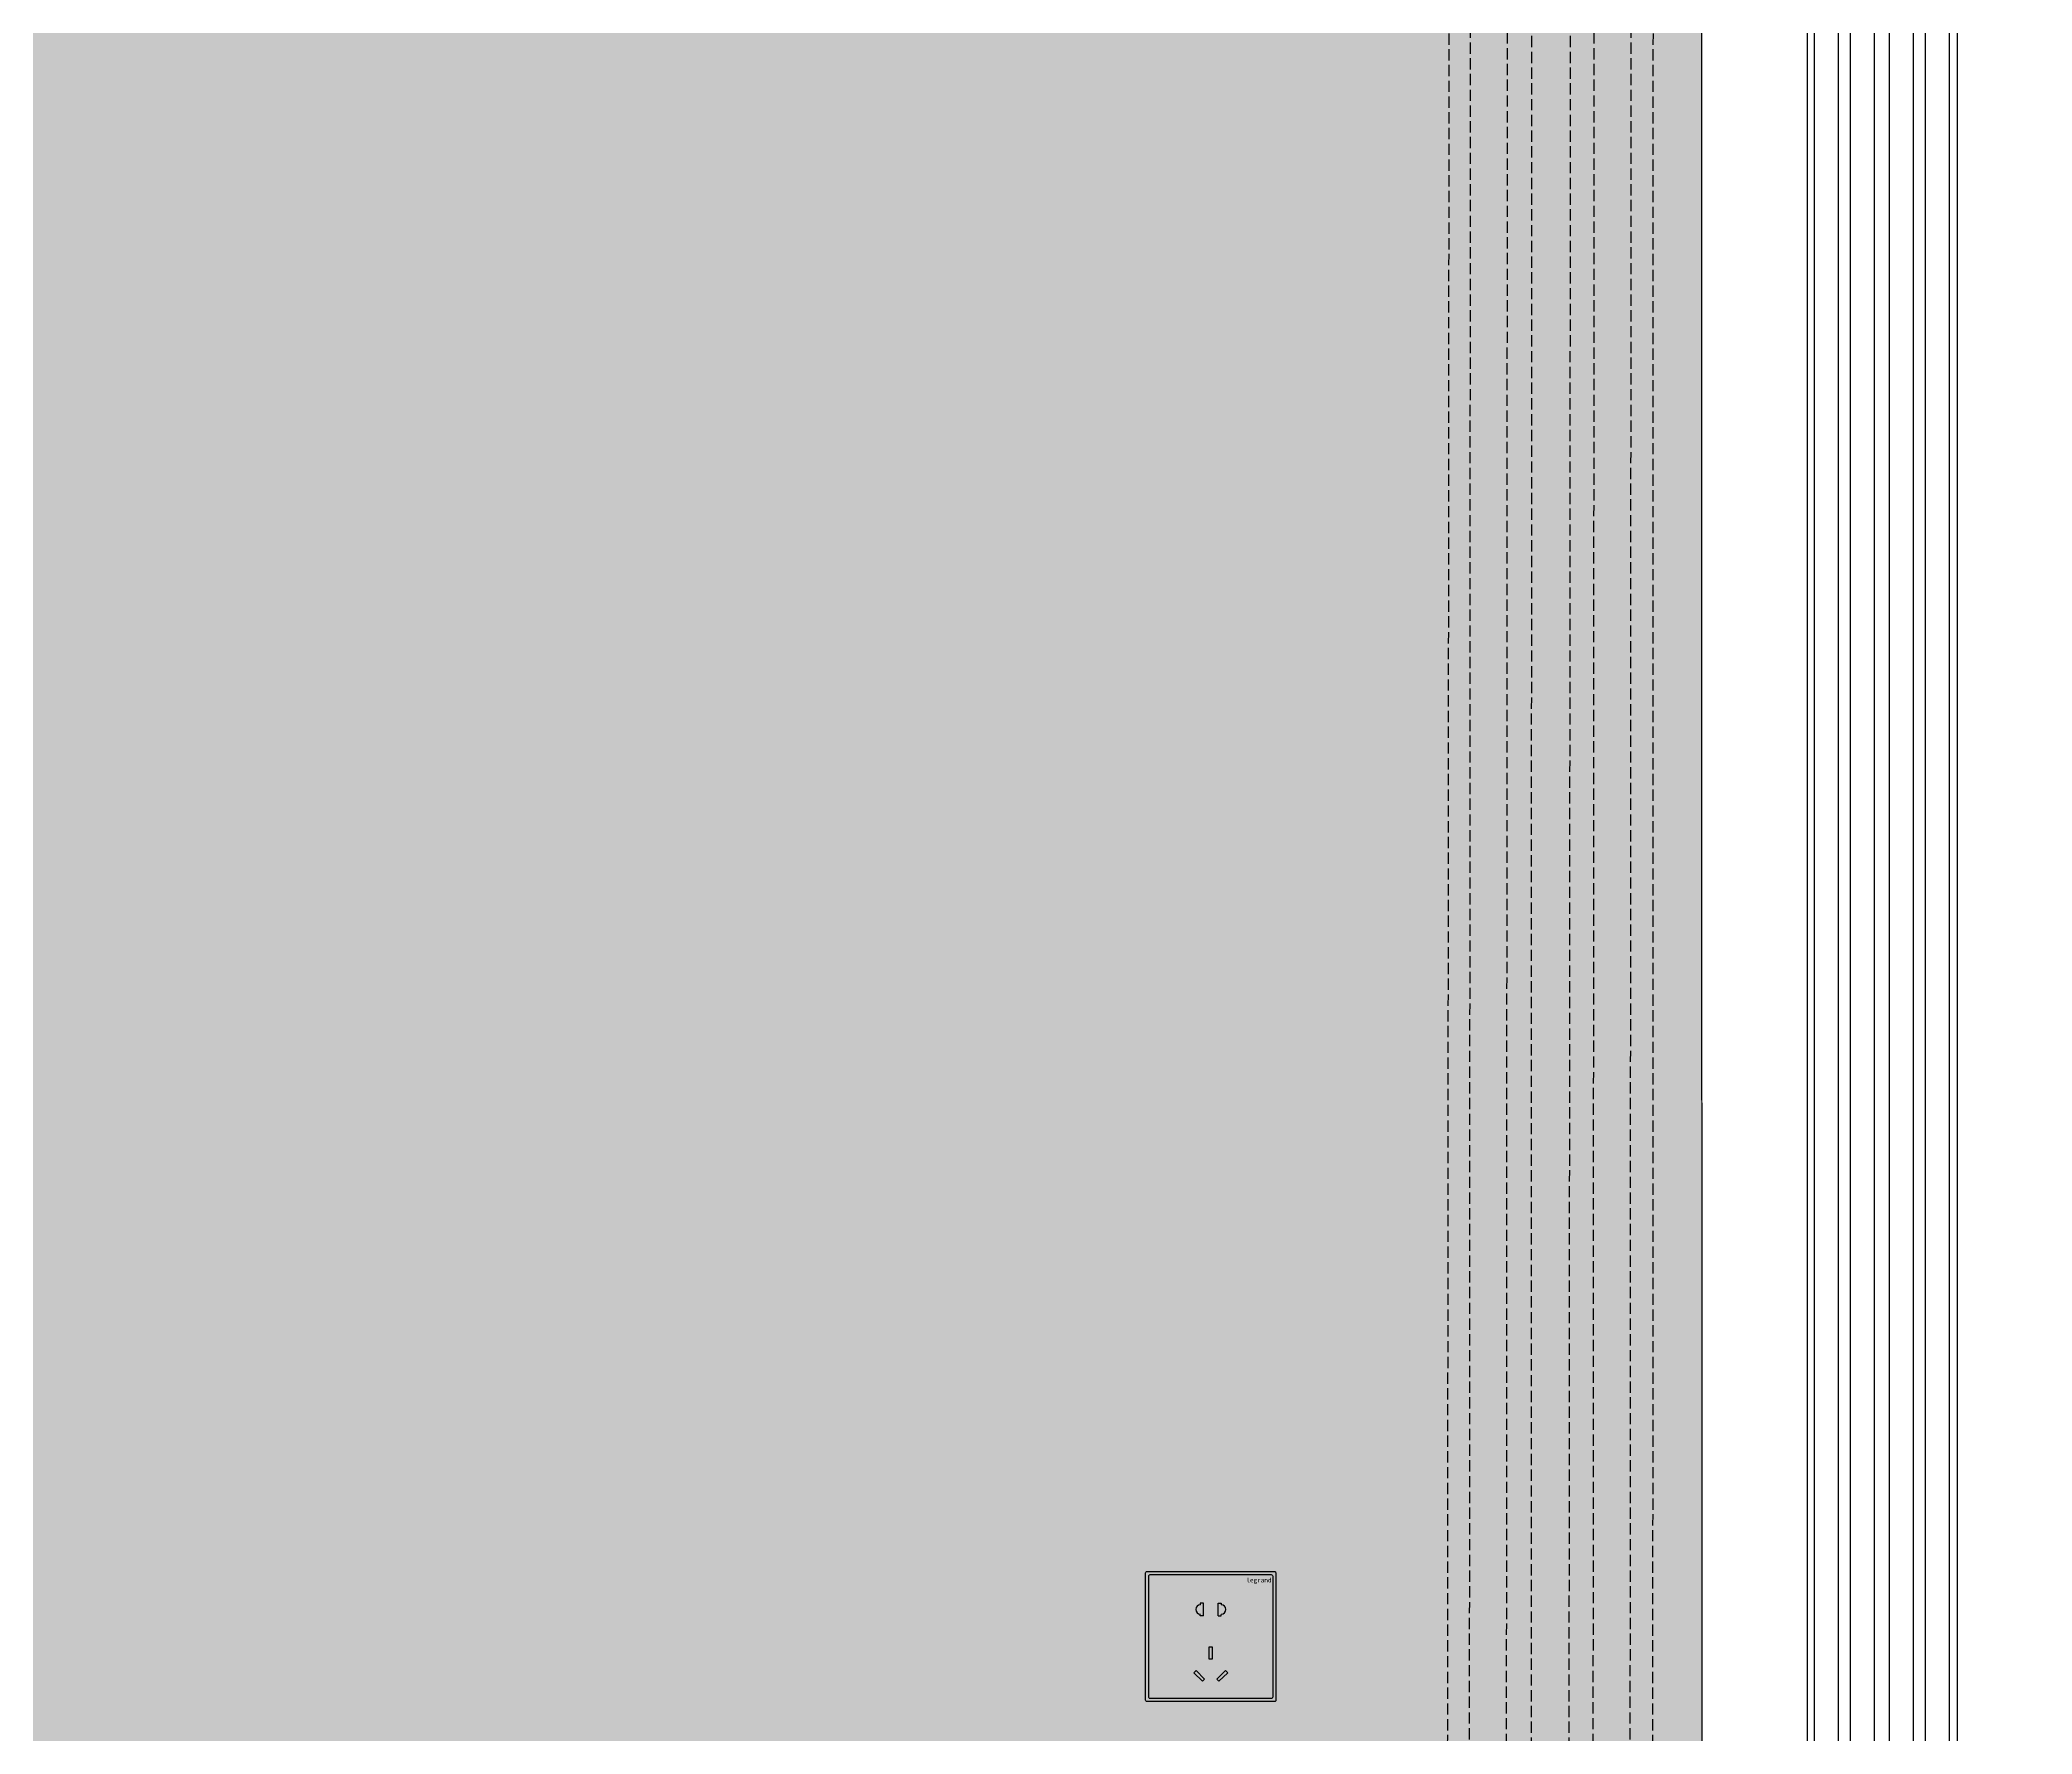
# Model space of a CAD drawing. Header units: millimetres. Extents: x -94739 to 67223, y -48947 to 34737.
# Drawn here: x -80246 to -78918, y -46080 to -44950 of the extents above; entities that cross this region are included whole.
import ezdxf

# ---------------------------------------------------------------- set-up
doc = ezdxf.new("R2010")
doc.units = ezdxf.units.MM
doc.linetypes.add('DASH', pattern=[0.35, 0.25, -0.1])
doc.layers.add('EL-通用', color=200, linetype='Continuous')
doc.styles.add('黑体', font='simhei.ttf')

# ---------------------------------------------------------------- blocks, each defined once
blk = doc.blocks.new('*U158')
at = {"color": 8, "lineweight": -3}
for p, q in [((0, 2850), (0, 10)), ((100, 2850), (100, 10)), ((5, 51), (5, 2834)), ((45, 51), (45, 2834)), ((55, 51), (55, 2834)), ((95, 51), (95, 2834))]:
    blk.add_line(p, q, dxfattribs=at)
at = {"color": 136, "lineweight": -3}
for p, q in [((21, 43), (21, 2842)), ((29, 43), (29, 2842)), ((71, 43), (71, 2842)), ((79, 43), (79, 2842))]:
    blk.add_line(p, q, dxfattribs=at)
blk = doc.blocks.new('*U88')
at = {"color": 251, "linetype": 'DASH', "ltscale": 30}
for p, q in [((-2150551.3, 126908.6), (-2150554.1, 123804.6)), ((-2150538.9, 123818.6), (-2150537.2, 126906.2)), ((-2150514.2, 123814.8), (-2150512.6, 126904.6)), ((-2150496.8, 126906.9), (-2150497.7, 123794.6)), ((-2150470.5, 126906.9), (-2150473, 123794.6)), ((-2150456.5, 123814.8), (-2150454.7, 126904.6)), ((-2150431.8, 123818.6), (-2150430.1, 126906.2)), ((-2150415.9, 126908.6), (-2150416.6, 123804.6))]:
    blk.add_line(p, q, dxfattribs=at)
blk = doc.blocks.new('*U371')
at = {"color": 251}
for p, q in [((481330.2, 386608.9), (481330.2, 386617.2)), ((481339.9, 386608.9), (481339.9, 386617.2)), ((481334, 386580.6), (481334, 386588.6)), ((481334, 386588.6), (481336, 386588.6)), ((481336, 386580.6), (481334, 386580.6)), ((481336, 386588.6), (481336, 386580.6)), ((481324, 386571.8), (481325.4, 386573.2)), ((481329.6, 386566.2), (481324, 386571.8)), ((481325.4, 386573.2), (481331, 386567.6)), ((481331, 386567.6), (481329.6, 386566.2)), ((481344.7, 386573.2), (481339, 386567.6)), ((481339, 386567.6), (481340.4, 386566.2)), ((481340.4, 386566.2), (481346.1, 386571.8)), ((481346.1, 386571.8), (481344.7, 386573.2))]:
    blk.add_line(p, q, dxfattribs=at)
at = {"color": 4, "ltscale": 0.3}
blk.add_lwpolyline([(481376.7, 386552.9), (481293.4, 386552.9, -0.414214), (481292.5, 386553.8), (481292.5, 386637.1, -0.414214), (481293.4, 386637.9), (481376.7, 386637.9, -0.414214), (481377.5, 386637.1), (481377.5, 386553.8, -0.414214)], format="xyb", close=True, dxfattribs=at)
at = {"color": 251, "ltscale": 0.3}
blk.add_lwpolyline([(481374.5, 386554.9), (481295.5, 386554.9, -0.414214), (481294.5, 386555.9), (481294.5, 386634.9, -0.414214), (481295.5, 386635.9), (481374.5, 386635.9, -0.414214), (481375.5, 386634.9), (481375.5, 386555.9, -0.414214)], format="xyb", close=True, dxfattribs=at)
at = {"color": 251}
for points in [[(481330.2, 386617.2), (481328.2, 386617.2), (481328.2, 386616.2)], [(481330.2, 386608.9), (481328.2, 386608.9), (481328.2, 386609.9)], [(481339.9, 386617.2), (481341.9, 386617.2), (481341.9, 386616.2)], [(481339.9, 386608.9), (481341.9, 386608.9), (481341.9, 386609.9)]]:
    blk.add_lwpolyline(points, dxfattribs=at)
for centre, start, end in [((481328.3, 386613.1), 91.2659, 268.7371), ((481341.8, 386613.1), 271.2629, 88.7341)]:
    blk.add_arc(centre, 3.12, start, end, dxfattribs=at)
at = {"color": 8, "ltscale": 15, "insert": (481358.3, 386633.8), "char_height": 3, "attachment_point": 1, "line_spacing_factor": 0.36, "style": '黑体'}
blk.add_mtext_dynamic_manual_height_columns('legrand', width=8.504, gutter_width=1, heights=[0], dxfattribs=at)

msp = doc.modelspace()

# ---------------------------------------------------------------- hatches: boundary and pattern name
h = msp.add_hatch()
h.set_pattern_fill('AR-SAND', color=250, scale=2, angle=45)
h.paths.add_polyline_path([(-81842.8, -44027.9), (-79337.8, -44027.9), (-79337.8, -43827.9), (-79137.8, -43827.9), (-79137.7, -47067.9), (-81997.8, -47067.9), (-81997.8, -45007.9), (-81842.8, -45007.9)])

# ---------------------------------------------------------------- linework, layer by layer
at = {"color": 251}
msp.add_lwpolyline([(-78897.9, -47107.9), (-79137.7, -47107.9), (-79137.9, -44207.9), (-78898.1, -44207.9)], close=True, dxfattribs=at)

# ---------------------------------------------------------------- block references
at = {"ltscale": 5}
msp.add_blockref('*U88', (2071245.6, -170899.2), dxfattribs=at)
msp.add_blockref('*U158', (-79067.8, -47107.9))
at = {"layer": 'EL-通用', "linetype": 'ByBlock', "xscale": 1.019999999999072, "yscale": 1.019999999999072, "zscale": 1.019999999999072}
msp.add_blockref('*U371', (-570427, -440341.9), dxfattribs=at)

doc.saveas('drawing.dxf')
